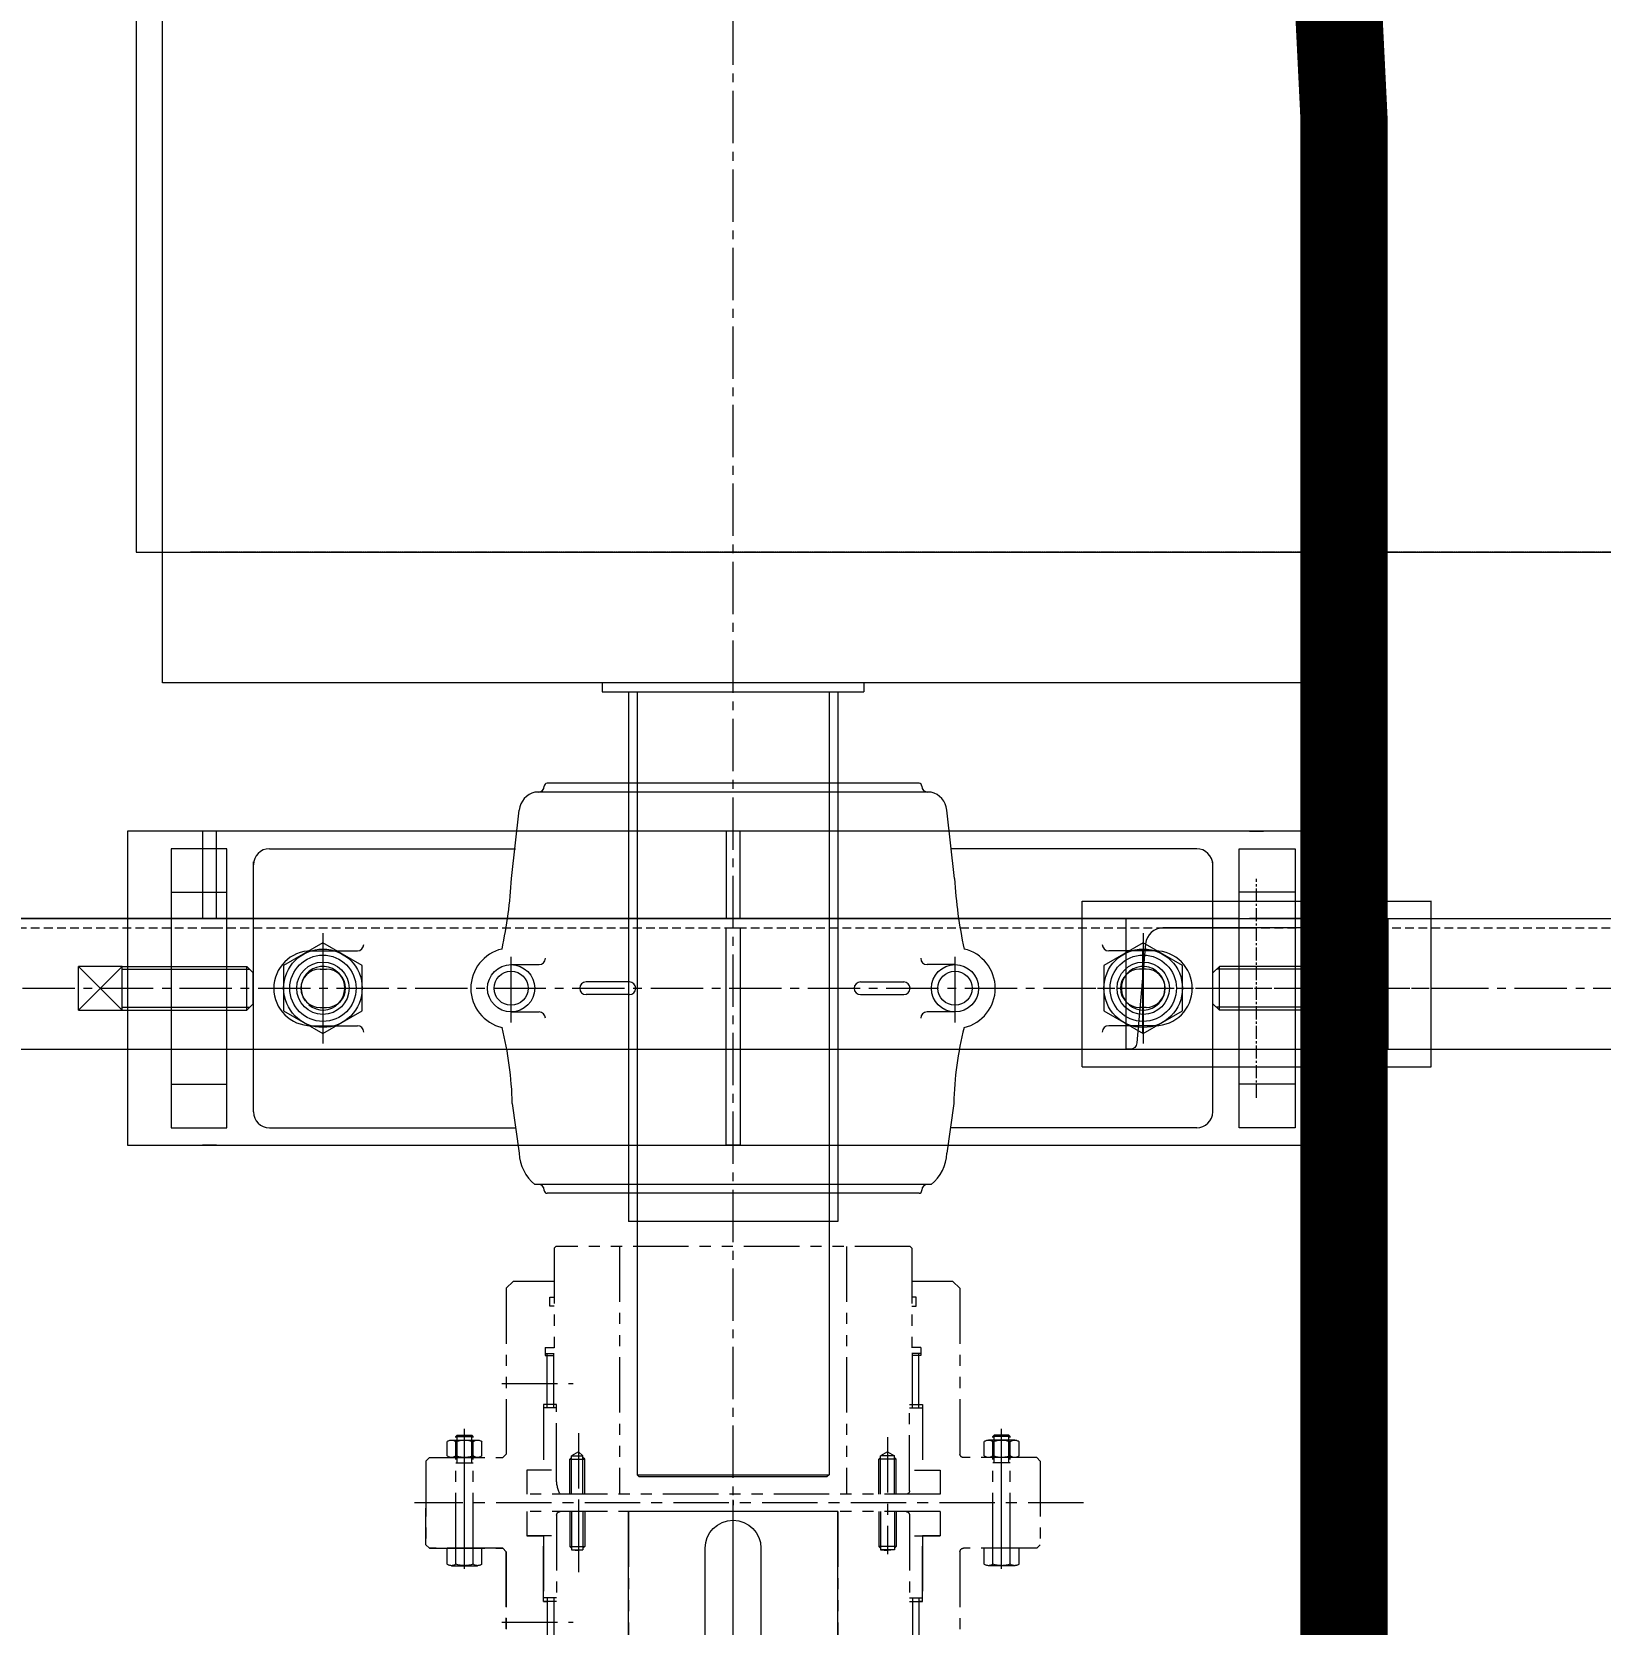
# Model space of a CAD drawing. Header units: millimetres. Extents: x -243837 to -5443, y 40 to 285140.
# Drawn here: x -189461 to -188113, y 39010 to 40380 of the extents above; entities that cross this region are included whole.
import ezdxf

# ---------------------------------------------------------------- set-up
doc = ezdxf.new("R2010")
doc.units = ezdxf.units.MM
for name, pattern in [('CENTER', [50.79999999999998, 31.75, -6.349999999999998, 6.349999999999998, -6.349999999999998]), ('CENTER2', [1.125, 0.75, -0.125, 0.125, -0.125]), ('HIDDEN', [0.375, 0.25, -0.125]), ('PHANTOM', [63.50000000000001, 31.75, -6.35, 6.35, -6.35, 6.35, -6.35])]:
    doc.linetypes.add(name, pattern=pattern)
for name, color, linetype, lineweight in [('R-CENTER', 1, 'CENTER2', 5), ('R-HIDDEN', 3, 'HIDDEN', 9), ('R-OBJECT', 2, 'Continuous', 20)]:
    doc.layers.add(name, color=color, linetype=linetype, lineweight=lineweight)
doc.styles.add('KA', font='romans.shx', dxfattribs={"width": 0.7})
doc.dimstyles.new('KAT', dxfattribs={"dimscale": 125, "dimtxt": 2.5, "dimasz": 2, "dimexe": 1, "dimexo": 0.06, "dimgap": 0.5, "dimtad": 1, "dimdec": 0, "dimzin": 0, "dimdsep": 46, "dimtxsty": 'KA', "dimcen": 1.5, "dimclrd": 1, "dimclre": 1, "dimclrt": 4, "dimadec": 0, "dimazin": 0, "dimtfac": 1, "dimtdec": 0, "dimtmove": 0, "dimatfit": 2, "dimfxl": 1.5, "dimtolj": 1, "dimtzin": 0, "dimarcsym": 0})

# ---------------------------------------------------------------- blocks, each defined once
blk = doc.blocks.new('*D986')
at = {"color": 1, "lineweight": -2, "transparency": 16777216}
for p, q in [((7448.748611658186, 10158.31451015653), (6916.63717729268, 10158.31451015653)), ((6996.63717729268, 9998.314510156528), (6996.63717729268, 9318.314510156531)), ((7448.748611658186, 9158.314510156531), (6916.63717729268, 9158.314510156531))]:
    blk.add_line(p, q, dxfattribs=at)
at = {"color": 1, "transparency": 16777216}
for points in [[(6969.970510626013, 9998.314510156528), (7023.303843959347, 9998.314510156528), (6996.63717729268, 10158.31451015653)], [(6969.970510626013, 9318.314510156531), (7023.303843959347, 9318.314510156531), (6996.63717729268, 9158.314510156531)]]:
    blk.add_solid(points, dxfattribs=at)
at = {"layer": 'DEFPOINTS', "color": 0, "transparency": 16777216}
for p in [(7528.748611658186, 10158.31451015653), (6996.63717729268, 9158.314510156531), (7528.748611658186, 9158.314510156531)]:
    blk.add_point(p, dxfattribs=at)
at = {"color": 4, "transparency": 16777216, "insert": (6996.63717729268, 9658.314510156531), "char_height": 200, "attachment_point": 5, "rotation": 90, "style": 'KA'}
blk.add_mtext('\\A1;1000\\P Belt Width', dxfattribs=at)
blk = doc.blocks.new('A$Cc3d96198')
at = {"layer": 'R-CENTER', "ltscale": 200}
blk.add_line((-0.2499999998833573, 603.282753963379), (-0.249999999883471, -5.673325392140896), dxfattribs=at)
at = {"layer": 'R-OBJECT', "linetype": 'Continuous'}
for p, q in [((-60.24999999988347, 219.9999999998402), (-60.24999999988347, 9.999999999839929)), ((59.7500000001163, 219.9999999998546), (59.7500000001163, 9.999999999854595)), ((-16.24999999988347, 198.9999999998402), (-16.24999999988347, 30.99999999984016)), ((15.75000000011653, 30.99999999984016), (15.75000000011653, 198.9999999998402)), ((59.7500000001163, 9.999999999854595), (-60.24999999988347, 9.999999999839929))]:
    blk.add_line(p, q, dxfattribs=at)
at = {"layer": 'R-OBJECT', "linetype": 'PHANTOM'}
for p, q in [((-60.25000000005832, 9.999999999999972), (-60.25000000005832, 152.0000000000001)), ((59.74999999994176, 10), (59.74999999994174, 152.0000000000001)), ((-130.2500000000583, 128), (-130.2500000000583, 32.99999999999994)), ((-130.2500000000583, 32.99999999999994), (-130.2500000000583, 128)), ((129.7499999999417, 33), (129.7499999999417, 128.0000000000001)), ((-106.7138356481593, 59.50921572616789), (-106.7138356481593, 90.566127487924)), ((-106.7138356481593, 61.47175022878221), (-106.7138356481593, 89.56612748792392)), ((-103.0142780961761, 59.50921572616789), (-103.0142780961761, 90.566127487924)), ((102.5142780960595, 59.50921572616792), (102.5142780960595, 90.56612748792404)), ((106.2138356480427, 59.50921572616792), (106.2138356480427, 90.56612748792404)), ((106.2138356480427, 61.47175022878224), (106.2138356480427, 89.56612748792395)), ((-132.6656618064591, 73.3492557526333), (-91.88832934453978, 73.34925575263333)), ((-101.3488847715199, 61.47175022878221), (-108.8035656779248, 61.47175022878221)), ((-108.8035656779248, 61.47175022878221), (-106.7138356481593, 61.47175022878221)), ((-108.8035656779248, 61.47175022878221), (-108.8035656779248, 23.81959107122378)), ((-108.8035656779248, 23.81959107122378), (-108.8035656779248, 61.47175022878221)), ((-101.3488847715199, 59.50921572616789), (-108.8035656779248, 59.50921572616789)), ((-101.3488847715199, 11.99999999999997), (-101.3488847715199, 61.47175022878221)), ((100.8488847714033, 12), (100.8488847714033, 61.47175022878224)), ((100.8488847714033, 61.47175022878224), (108.3035656778083, 61.47175022878224)), ((100.8488847714033, 59.50921572616792), (108.3035656778083, 59.50921572616792)), ((108.3035656778083, 61.47175022878224), (106.2138356480427, 61.47175022878224)), ((108.3035656778083, 23.81959107122381), (108.3035656778083, 61.47175022878224)), ((108.3035656778083, 61.47175022878224), (108.3035656778083, 23.81959107122381)), ((-164.1239144037392, 40.07669683068517), (-164.1239144037392, 30.99999999988347)), ((-161.6239144037973, 40.99999999988347), (-146.6239144037974, 40.99999999988347)), ((-159.1239144037391, 40.07669683056878), (-159.1239144037391, 30.99999999988347)), ((-149.1239144037973, 40.07669683056878), (-149.1239144037392, 30.99999999988347)), ((-144.1239144037391, 40.07669683056878), (-144.1239144037391, 30.99999999988347)), ((143.6239144036226, 40.07669683056886), (143.6239144036226, 30.99999999988356)), ((161.1239144036808, 40.99999999988356), (146.1239144036808, 40.99999999988356)), ((148.6239144036808, 40.07669683056886), (148.6239144036226, 30.99999999988356)), ((158.6239144036226, 40.07669683056886), (158.6239144036226, 30.99999999988356)), ((163.6239144036226, 40.07669683068525), (163.6239144036226, 30.99999999988356)), ((-174.2500000000583, 30.99999999999994), (-176.2500000000583, 28.99999999999994)), ((-176.2500000000583, 28.99999999999994), (-174.2500000000583, 30.99999999999994)), ((-176.2500000000583, -19.00000000000004), (-176.2500000000583, 28.99999999999994)), ((-176.2500000000583, 28.99999999999994), (-176.2500000000583, 7.999999999999943)), ((-132.2500000000583, 30.99999999999994), (-174.2500000000583, 30.99999999999994)), ((-174.2500000000583, 30.99999999999994), (-132.2500000000583, 30.99999999999994)), ((-164.1239144037392, 30.99999999988347), (-144.1239144037391, 30.99999999988347)), ((-159.123914403681, 30.99999999988347), (-159.1239144037391, -33.03943817783154)), ((-149.1239144037392, 30.99999999988347), (-149.1239144037391, -33.03943817783153)), ((-130.2500000000583, 32.99999999999994), (-132.2500000000583, 30.99999999999994)), ((-132.2500000000583, 30.99999999999994), (-130.2500000000583, 32.99999999999994)), ((-93.75000000005832, 29.99999999999997), (-92.75000000005832, 30.99999999999997)), ((-93.75000000005832, 9.999999999999972), (-93.75000000005832, 29.99999999999997)), ((-93.75000000005832, 29.99999999999997), (-85.25000000005832, 29.99999999999997)), ((-92.75000000005832, 31.99999999999989), (-88.75000000005832, 32.30940107675269)), ((-92.75000000005832, 9.999999999999972), (-92.75000000005832, 31.99999999999989)), ((-92.75000000005832, 31.99999999999989), (-86.25000000005832, 31.99999999999989)), ((-88.75000000005832, 7.335304484236985), (-88.75000000005832, 34.3352738235844)), ((-86.25000000005832, 31.99999999999989), (-88.75000000005832, 32.30940107675269)), ((-86.25000000005832, 9.999999999999972), (-86.25000000005832, 31.99999999999989)), ((-85.25000000005832, 29.99999999999997), (-86.25000000005832, 30.99999999999997)), ((-85.25000000005832, 9.999999999999972), (-85.25000000005832, 29.99999999999997)), ((83.24999999994174, 30), (84.24999999994174, 31)), ((83.24999999994175, 10), (83.24999999994174, 30)), ((93.24999999994174, 30), (83.24999999994174, 30)), ((84.24999999994174, 31.99999999999991), (88.24999999994174, 32.30940107675272)), ((84.24999999994175, 10), (84.24999999994174, 31.99999999999991)), ((92.24999999994174, 31.99999999999991), (84.24999999994174, 31.99999999999991)), ((92.24999999994174, 31.99999999999991), (88.24999999994174, 32.30940107675272)), ((92.24999999994175, 10), (92.24999999994174, 31.99999999999991)), ((93.24999999994174, 30), (92.24999999994174, 31)), ((93.24999999994175, 10), (93.24999999994174, 30)), ((173.7499999999417, 31.00000000000003), (131.7499999999417, 31)), ((163.6239144036226, 30.99999999988356), (143.6239144036226, 30.99999999988356)), ((148.6239144036226, 30.99999999988356), (148.6239144036226, -33.03943817783147)), ((158.6239144035644, 30.99999999988356), (158.6239144036226, -33.03943817783147)), ((175.7499999999417, 29.00000000000003), (173.7499999999417, 31.00000000000003)), ((175.7499999999418, -18.99999999999996), (175.7499999999417, 29.00000000000003)), ((-118.3522303519131, 9.999999999999972), (-118.3522303519131, 23.81959107122378)), ((-118.3522303519131, 9.999999999999972), (-118.3522303519131, 23.81959107122378)), ((-104.275765851795, 23.81959107122378), (-118.3522303519131, 23.81959107122378)), ((-118.3522303519131, 23.81959107122378), (-108.8035656779248, 23.81959107122378)), ((103.7757658516784, 23.81959107122381), (118.3522303517965, 23.81959107122381)), ((118.3522303517965, 23.81959107122381), (108.3035656778083, 23.81959107122381)), ((118.3522303517966, 10), (118.3522303517965, 23.81959107122381)), ((118.3522303517966, 10), (118.3522303517965, 23.81959107122381)), ((118.3522303517966, 10), (-118.3522303519131, 9.999999999999972)), ((-118.3522303519131, 9.999999999999972), (-118.3522303519131, 9.999999999999972)), ((118.3522303517966, 0), (-118.3522303519131, -2.842170943040401e-14)), ((64.74999999994179, -142), (64.74999999994176, 0)), ((83.24999999994175, 0), (83.24999999994175, -19.99999999999999)), ((84.24999999994175, 0), (84.24999999994175, -22.00000000000009)), ((92.24999999994175, 0), (92.24999999994175, -22.00000000000009)), ((93.24999999994175, 0), (93.24999999994175, -19.99999999999999)), ((118.3522303517966, -13.81959107134028), (118.3522303517966, 0)), ((-118.3522303519131, -13.81959107134031), (-118.3522303519131, -2.842170943040401e-14)), ((-101.3488847715199, -9.000000000000028), (-101.3488847715198, -51.47175022878224)), ((-93.75000000005832, -2.842170943040401e-14), (-93.75000000005826, -20.00000000000003)), ((-92.75000000005832, -2.842170943040401e-14), (-92.75000000005826, -22.00000000000013)), ((-86.25000000005832, -2.842170943040401e-14), (-86.25000000005826, -22.00000000000011)), ((-85.25000000005832, -2.842170943040401e-14), (-85.25000000005826, -20.00000000000001)), ((-65.25000000005826, -142.0000000000001), (-65.25000000005832, -2.842170943040401e-14)), ((100.8488847714033, -2), (100.8488847714033, -51.4717502287822)), ((-159.1239144036809, -17.96860484452924), (-149.1239144037391, -17.96860484452922)), ((-158.3614144037856, -17.96860484452924), (-158.3614144037856, -33.80193817778495)), ((-149.8864144037507, -17.96860484452922), (-149.8864144036925, -33.80193817778493)), ((-104.275765851795, -13.81959107134031), (-118.3522303519131, -13.81959107134031)), ((-108.8035656779248, -51.47175022889864), (-108.8035656779248, -13.81959107134031)), ((103.7757658516784, -13.81959107134028), (118.3522303517966, -13.81959107134028)), ((108.3035656778084, -51.47175022889859), (108.3035656778083, -13.81959107134028)), ((158.6239144035644, -17.96860484452917), (148.6239144036226, -17.96860484452917)), ((149.3864144036342, -17.96860484452917), (149.386414403576, -33.80193817778488)), ((157.8614144036692, -17.96860484452917), (157.8614144036692, -33.80193817778488)), ((-176.2500000000583, -19.00000000000004), (-174.2500000000583, -21.00000000000004)), ((-174.2500000000583, -21.00000000000004), (-132.2500000000583, -21.00000000000003)), ((-164.1239144036227, -21.92330316931485), (-164.1239144036227, -30.07669683080174)), ((-161.6239144036809, -21.00000000000004), (-146.6239144036809, -21.00000000000003)), ((-159.1239144036227, -21.92330316943124), (-159.1239144036227, -30.07669683068534)), ((-149.1239144036809, -21.92330316931483), (-149.1239144036227, -30.07669683068532)), ((-144.1239144036227, -21.92330316943122), (-144.1239144036227, -30.07669683068532)), ((-132.2500000000583, -21.00000000000003), (-130.2500000000583, -23.00000000000013)), ((-130.2500000000583, -118.0000000000001), (-130.2500000000583, -23.00000000000013)), ((-93.75000000005826, -20.00000000000003), (-92.75000000005826, -21.00000000000003)), ((-93.75000000005826, -20.00000000000003), (-85.25000000005826, -20.00000000000001)), ((-88.75000000005826, -24.30940107675272), (-92.75000000005826, -22.00000000000013)), ((-92.75000000005826, -22.00000000000013), (-86.25000000005826, -22.00000000000011)), ((-88.75000000005826, -24.30940107675272), (-86.25000000005826, -22.00000000000011)), ((-85.25000000005826, -20.00000000000001), (-86.25000000005826, -21.00000000000001)), ((93.24999999994175, -19.99999999999999), (83.24999999994175, -19.99999999999999)), ((83.24999999994175, -19.99999999999999), (84.24999999994175, -20.99999999999999)), ((88.24999999994175, -24.30940107675268), (84.24999999994175, -22.00000000000009)), ((92.24999999994175, -22.00000000000009), (84.24999999994175, -22.00000000000009)), ((88.24999999994175, -24.30940107675268), (92.24999999994175, -22.00000000000009)), ((93.24999999994175, -19.99999999999999), (92.24999999994175, -20.99999999999999)), ((129.7499999999418, -118), (129.7499999999418, -23.00000000000007)), ((173.7499999999418, -20.99999999999996), (131.7499999999417, -20.99999999999997)), ((143.6239144035061, -21.92330316943116), (143.6239144035062, -30.07669683068526)), ((161.1239144035644, -20.99999999999997), (146.1239144035644, -20.99999999999997)), ((148.6239144035644, -21.92330316931478), (148.6239144035062, -30.07669683068526)), ((158.6239144035062, -21.92330316943116), (158.6239144035062, -30.07669683068526)), ((163.6239144035062, -21.92330316931478), (163.6239144035062, -30.07669683080167)), ((175.7499999999418, -18.99999999999996), (173.7499999999418, -20.99999999999996)), ((-161.6239144036809, -31.00000000000004), (-146.6239144036809, -31.00000000000003)), ((-159.1239144036809, -33.03943817783154), (-149.1239144037391, -33.03943817783153)), ((-159.1239144037391, -33.03943817783154), (-158.3614144037856, -33.80193817778495)), ((-158.3614144037856, -33.80193817778495), (-149.8864144037507, -33.80193817778493)), ((-149.8864144037507, -33.80193817778493), (-149.1239144037391, -33.03943817783153)), ((161.1239144035644, -30.99999999999997), (146.1239144035644, -30.99999999999997)), ((158.6239144035644, -33.03943817783147), (148.6239144036226, -33.03943817783147)), ((149.3864144036342, -33.80193817778488), (148.6239144036226, -33.03943817783147)), ((157.8614144036692, -33.80193817778488), (149.3864144036342, -33.80193817778488)), ((158.6239144036226, -33.03943817783147), (157.8614144036692, -33.80193817778488)), ((-101.3488847715198, -49.50921572628437), (-108.8035656779248, -49.50921572628437)), ((-101.3488847715198, -51.47175022878224), (-108.8035656779248, -51.47175022878224)), ((-106.7138356481593, -49.50921572628437), (-106.7138356481593, -80.566127487924)), ((-103.0142780961907, -49.50921572628437), (-103.0142780961907, -80.56612748792399)), ((100.8488847714033, -49.50921572628432), (108.3035656778084, -49.50921572628431)), ((100.8488847714033, -51.4717502287822), (108.3035656778084, -51.47175022878218)), ((102.5142780960595, -49.50921572628432), (102.5142780960595, -80.56612748792395)), ((106.2138356480427, -49.50921572628431), (106.2138356480427, -80.56612748792395)), ((-132.6656618064591, -63.3492557527498), (-91.88832934453973, -63.3492557527498)), ((-107.8945376615303, -84.00866699544719), (-107.8945376615303, -79.566127487924)), ((-107.8945376615303, -79.566127487924), (-102.7500000000583, -79.566127487924)), ((-107.8945376615303, -80.566127487924), (-102.7500000000583, -80.56612748792399)), ((-102.7500000000583, -141.0000000000001), (-102.7500000000583, -79.566127487924)), ((102.2499999999418, -141), (102.2499999999418, -79.56612748792396)), ((107.3945376614137, -79.56612748792396), (102.2499999999418, -79.56612748792396)), ((107.3945376614137, -80.56612748792395), (102.2499999999418, -80.56612748792395)), ((107.3945376614137, -84.00866699544713), (107.3945376614137, -79.56612748792396)), ((-107.8945376615303, -84.00866699544719), (-102.7500000000583, -84.00866699544717)), ((107.3945376614137, -84.00866699544713), (102.2499999999418, -84.00866699544713)), ((-105.2487438087264, -107.7928045106819), (-105.2487438087264, -112.9158413524274)), ((-102.7500000000583, -107.7928045106819), (-105.2487438087264, -107.7928045106819)), ((102.2499999999418, -107.7928045106819), (104.74874380861, -107.7928045106819)), ((104.74874380861, -107.7928045106819), (104.74874380861, -112.9158413524274)), ((-130.2500000000583, -118.0000000000001), (-126.2500000000583, -122.0000000000001)), ((-105.2487438087264, -112.9158413524274), (-102.7500000000583, -112.9158413524274)), ((104.74874380861, -112.9158413524274), (102.2499999999418, -112.9158413524274)), ((129.7499999999418, -118), (125.7499999999418, -122)), ((-102.7500000000583, -122.0000000000001), (-126.2500000000583, -122.0000000000001)), ((125.7499999999418, -122), (102.2499999999418, -122)), ((-102.7500000000583, -141.0000000000001), (-101.7500000000583, -142.0000000000001)), ((101.2499999999417, -142), (-101.7500000000583, -142.0000000000001)), ((102.2499999999418, -141), (101.2499999999417, -142))]:
    blk.add_line(p, q, dxfattribs=at)
at = {"layer": 'R-OBJECT', "ltscale": 0.5}
for p, q in [((-154.1239144037392, 42.77864915959066), (-154.1239144037391, -37.53973199764745)), ((153.6239144036226, 42.77864915959074), (153.6239144036226, -37.53973199764738))]:
    blk.add_line(p, q, dxfattribs=at)
at = {"layer": 'R-OBJECT', "linetype": 'CENTER'}
for p, q in [((-88.75000000005826, -34.98113635997294), (-88.75000000005832, 44.6679782008286)), ((88.24999999994175, -32.62751875154208), (88.24999999994174, 34.33527382358443)), ((200.5069013701286, 5.000000000000028), (-182.8227747904895, 4.999999999999943)), ((-0.2500000000582645, 3.648729644715786), (-0.2500000000582645, 6.351270355284186))]:
    blk.add_line(p, q, dxfattribs=at)
at = {"layer": 'R-OBJECT', "linetype": 'PHANTOM'}
for centre, radius, start, end in [((-161.6239144037973, 37.15376131131768), 3.846238688599506, 49.45947914471585, 130.5405208546523), ((-154.1239144037392, 26.99999999988356), 14.00000000000245, 69.0751675713936, 110.9248324286064), ((-146.6239144037974, 37.15376131131768), 3.846238688599506, 49.45947914534766, 130.5405208552854), ((146.1239144036808, 37.15376131131777), 3.846238688599506, 49.45947914471585, 130.5405208546523), ((153.6239144036226, 26.99999999988364), 14.00000000000245, 69.0751675713936, 110.9248324286064), ((161.1239144036808, 37.15376131131777), 3.846238688599506, 49.45947914534766, 130.5405208552854), ((131.7499999999417, 33), 2, 180, 270), ((-99.34888477151986, 11.99999999999997), 2, 180, 270), ((98.84888477140335, 12), 2, 270, 0), ((98.84888477140335, -2), 2, 0, 90), ((-82.928713121437, -8.371149255661322), 18.4309027689205, 152.9871093343217, 181.955275247817), ((-161.6239144036809, -24.84623868856583), 3.846238688599506, 49.45947914471585, 130.5405208546523), ((-154.1239144036227, -35.00000000000004), 14.00000000000245, 69.0751675713936, 110.9248324286064), ((-146.6239144036809, -24.84623868856582), 3.846238688599506, 49.45947914534766, 130.5405208552854), ((131.7499999999417, -23.00000000000007), 2, 90, 180), ((146.1239144035644, -24.84623868856576), 3.846238688599506, 49.45947914471585, 130.5405208546523), ((153.6239144035062, -34.99999999999997), 14.00000000000245, 69.0751675713936, 110.9248324286064), ((161.1239144035644, -24.84623868856576), 3.846238688599506, 49.45947914534766, 130.5405208552854), ((-161.6239144036809, -27.15376131143424), 3.846238688599506, 229.4594791453476, 310.5405208552854), ((-154.1239144036227, -17.00000000000004), 14.00000000000245, 249.0751675713936, 290.9248324286064), ((-146.6239144036809, -27.15376131143422), 3.846238688599506, 229.4594791447146, 310.5405208546523), ((146.1239144035644, -27.15376131143417), 3.846238688599506, 229.4594791453476, 310.5405208552854), ((153.6239144035062, -16.99999999999997), 14.00000000000245, 249.0751675713936, 290.9248324286064), ((161.1239144035644, -27.15376131143417), 3.846238688599506, 229.4594791447146, 310.5405208546523)]:
    blk.add_arc(centre, radius, start, end, dxfattribs=at)
at = {"layer": 'R-OBJECT', "linetype": 'Continuous'}
blk.add_arc((-0.249999999883471, 30.99999999984016), 16, 180, 0, dxfattribs=at)
blk = doc.blocks.new('RL41.234 NEW')
at = {"color": 2, "linetype": 'CENTER2'}
blk.add_line((12326.82389123757, 9158.314509225213, 328.1815362215064), (7559.859727591465, 9158.314509269443, 336.391777359547), dxfattribs=at)
at = {"color": 6, "const_width": 50, "elevation": 47.42367024734764}
blk.add_lwpolyline([(8220.748611658084, 4158.314510163051), (8220.748611658084, 9408.31451015994, 0.4142135623730426), (6720.748611658317, 10908.31451015993), (4870.793231582225, 10908.31451016025)], format="xyb", dxfattribs=at)
at = {"layer": 'R-CENTER', "ltscale": 40}
for p, q in [((7870.74861165855, 8582.71899180532, 62.14564262811839), (7870.748611657837, 10584.30963018907, 34.90280000211161)), ((6608.558553965137, 8908.314510156531, 34.90280000211161), (8950.634508214265, 8908.314510156531, 34.90280000211161))]:
    blk.add_line(p, q, dxfattribs=at)
at = {"layer": 'R-CENTER', "ltscale": 10}
for p, q in [((8170.748611656323, 8845.49141427748, 34.90280000211161), (8170.748611656323, 8971.137606035583, 34.90280000211161)), ((8068.305663326129, 8908.314510156531, 34.90280457634402), (8298.191559936226, 8908.314510156531, 34.90280000211161))]:
    blk.add_line(p, q, dxfattribs=at)
at = {"layer": 'R-HIDDEN', "ltscale": 20}
blk.add_line((6845.911596044272, 8942.914510156621, 34.90280000211161), (8745.911596046135, 8942.914510156621, 34.90280000211161), dxfattribs=at)
at = {"layer": 'R-OBJECT', "linetype": 'Continuous'}
for p, q in [((7543.748611658186, 9083.314510156531, 34.90280000211161), (7543.748611658186, 10233.31451015653, 34.90280000211161)), ((8197.748611658186, 9083.314510156531, 34.90280000211161), (8197.748611658186, 10233.31451015653, 34.90280000211161)), ((8270.748611607894, 8863.314510156531, 34.90280272930399), (8270.748611607894, 8958.314510156531, 34.90280272930399)), ((8270.748611607894, 8873.314510156528, 34.90280000211161), (8895.911596046135, 8873.314510156528, 34.90280000211161))]:
    blk.add_line(p, q, dxfattribs=at)
at = {"layer": 'R-OBJECT'}
for p, q in [((7528.748611658186, 10158.31451015653, 34.90280000211161), (7528.748611658186, 9158.314510156531, 34.90280000211161)), ((7528.748611658186, 9158.314510156531, 34.90280000211161), (8875.634447620556, 9158.314510156531, 34.90280000211161)), ((8197.748611658186, 9083.314510156531, 34.90280000211161), (7543.748611658186, 9083.314510156531, 34.90280000211161)), ((7795.748611658186, 9083.3145101556, 34.90280000211161), (7795.748611658186, 9078.314510154669, 34.90280000211161)), ((7945.748611658186, 9083.3145101556, 34.90280000211161), (7945.748611658186, 9078.314510154669, 34.90280000211161)), ((7795.748611658186, 9078.314510154669, 34.90280000211161), (7945.748611658186, 9078.314510154669, 34.90280000211161)), ((7810.748611658186, 9078.314510156531, 34.90280000211161), (7810.748611658186, 8774.565206900836, 34.90280000211161)), ((7815.748611658419, 9078.31451015592, 34.90280000211161), (7815.74861165855, 8629.418627798077, 62.14564262811839)), ((7925.748611658419, 9078.31451015595, 34.90280000211161), (7925.74861165855, 8629.418627798106, 62.14564262811839)), ((7930.748611658186, 9078.314510156531, 34.90280000211161), (7930.748611660048, 8774.565206900836, 34.90280000211161)), ((7984.262002206713, 9020.815041742419, 34.90280000211161), (7757.235221111521, 9020.815041742419, 34.90280000211161)), ((7762.552680208653, 9024.180876522925, 34.90280000211161), (7762.552680208653, 9024.082309009642, 34.90280000211161)), ((7977.310909475505, 9025.814510156531, 34.90280000211161), (7764.186313842729, 9025.814510156531, 34.90280000211161)), ((7978.944543109581, 9024.180876522925, 34.90280000211161), (7978.944543109581, 9024.082309009642, 34.90280000211161)), ((7743.826586134106, 8971.232733804867, 34.90280000211161), (7748.208918725446, 9010.428012183067, 34.90280000211161)), ((7997.670637184128, 8971.232733804867, 34.90280000211161), (7993.288304592788, 9010.428012183067, 34.90280000211161)), ((8217.748611658186, 8998.314510156528, 34.90280000211161), (7523.748611658186, 8998.314510156528, 34.90280000211161)), ((7523.748611658186, 8998.314510156528, 34.90280000211161), (7523.748611658186, 8818.314510156531, 34.90280000211161)), ((7574.748611658186, 8998.314510156528, 34.90280000211161), (7566.748611658186, 8998.314510156528, 34.90280000211161)), ((7566.748611658186, 8998.314510156528, 34.90280000211161), (7566.748611658186, 8948.314510156531, 34.90280000211161)), ((7574.748611658186, 8948.314510156531, 34.90280000211161), (7574.748611658186, 8998.314510156528, 34.90280000211161)), ((7874.748611658186, 8998.314510156528, 34.90280000211161), (7866.748611658186, 8998.314510156528, 34.90280000211161)), ((7866.748611658186, 8998.314510156528, 34.90280000211161), (7866.748611658186, 8948.314510156531, 34.90280000211161)), ((7874.748611658186, 8948.314510156531, 34.90280000211161), (7874.748611658186, 8998.314510156528, 34.90280000211161)), ((8166.748611658186, 8998.314510156528, 34.90280000211161), (8174.748611658186, 8998.314510156528, 34.90280000211161)), ((8217.748611658186, 8818.314510156531, 34.90280000211161), (8217.748611658186, 8998.314510156528, 34.90280000211161)), ((7548.748611658186, 8988.314510156531, 34.90280000211161), (7548.748611658186, 8828.314510156531, 34.90280000211161)), ((7580.748611658186, 8988.314510156531, 34.90280000211161), (7548.748611658186, 8988.314510156531, 34.90280000211161)), ((7580.748611658186, 8828.314510156531, 34.90280000211161), (7580.748611658186, 8988.314510156531, 34.90280000211161)), ((7605.0920460013, 8988.314510156531, 34.90280000211161), (7746.151552125186, 8988.314510156531, 34.90280000211161)), ((8136.405177315071, 8988.314510156531, 34.90280000211161), (7995.345671193048, 8988.314510156531, 34.90280000211161)), ((8160.748611658186, 8828.314510156531, 34.90280000211161), (8160.748611658186, 8988.314510156531, 34.90280000211161)), ((8160.748611658186, 8988.314510156531, 34.90280000211161), (8192.748611658186, 8988.314510156531, 34.90280000211161)), ((8192.748611658186, 8988.314510156531, 34.90280000211161), (8192.748611658186, 8828.314510156531, 34.90280000211161)), ((7595.933796842888, 8837.472759314947, 34.90280000211161), (7595.933796842888, 8980.822927665096, 34.90280000211161)), ((8145.563426473484, 8837.472759314947, 34.90280000211161), (8145.563426473484, 8980.822927665096, 34.90280000211161)), ((7548.748611658186, 8963.314510156531, 34.90280000211161), (7580.748611658186, 8963.314510156531, 34.90280000211161)), ((8070.748611606032, 8863.314510156531, 34.90280457634402), (8070.748611606032, 8958.314510156531, 34.90280457634402)), ((8070.748611604169, 8958.314510156531, 34.90280457634402), (8270.911595997706, 8958.314510156531, 34.90280272930399)), ((8192.748611658186, 8963.314510156531, 34.90280000211161), (8160.748611658186, 8963.314510156531, 34.90280000211161)), ((6695.911596044272, 8948.314510156531, 34.90280000211161), (8895.911596046135, 8948.314510156531, 34.90280000211161)), ((8160.748611658186, 8948.314510156531, 34.90280000211161), (7523.748611658186, 8948.314510156531, 34.90280000211161)), ((7566.748611658186, 8948.314510156531, 34.90280000211161), (7574.748611658186, 8948.314510156531, 34.90280000211161)), ((7866.748611658186, 8948.314510156531, 34.90280000211161), (7874.748611658186, 8948.314510156531, 34.90280000211161)), ((8099.411596046135, 8948.314510156531, 34.90280000211161), (8170.911596046135, 8948.314510156531, 34.90280000211161)), ((8174.748611658186, 8948.314510156531, 34.90280000211161), (8166.748611658186, 8948.314510156531, 34.90280000211161)), ((8217.748611658186, 8948.314510156531, 34.90280000211161), (8170.748611658186, 8948.314510156531, 34.90280000211161)), ((8217.748611658186, 8948.314510156531, 34.90280000211161), (8220.911596046135, 8948.314510156531, 34.90280000211161)), ((8220.911596046135, 8948.314510156531, 34.90280000211161), (8292.411596046135, 8948.314510156531, 34.90280000211161)), ((7566.748611658186, 8942.914510156159, 34.90280000211161), (7574.748611658186, 8942.914510156159, 34.90280000211161)), ((7635.748611658186, 8939.954967524522, 34.90280000211161), (7635.748611658186, 8876.674052788545, 34.90280000211161)), ((7866.748611658186, 8818.314510156531, 34.90280000211161), (7866.748611658186, 8942.914510156159, 34.90280000211161)), ((7866.748611658186, 8942.914510156159, 34.90280000211161), (7874.748611658186, 8942.914510156159, 34.90280000211161)), ((7874.748611658186, 8942.914510156159, 34.90280000211161), (7874.748611658186, 8818.314510156531, 34.90280000211161)), ((8105.748611658186, 8939.954967524522, 34.90280000211161), (8105.748611658186, 8876.674052788545, 34.90280000211161)), ((8117.102015544966, 8942.914510156621, 34.90280000211161), (8170.911596046135, 8942.914510156621, 34.90280000211161)), ((8174.748611658186, 8942.914510156159, 34.90280000211161), (8166.748611658186, 8942.914510156159, 34.90280000211161)), ((7635.748611658186, 8934.295272270349, 34.90280000211161), (7613.248611658186, 8921.304891213444, 34.90280000211161)), ((7629.044545264289, 8929.758591910955, 34.90280000211161), (7655.509401359901, 8929.758591910955, 34.90280000211161)), ((7658.248611658186, 8921.304891213444, 34.90280000211161), (7635.748611658186, 8934.295272270349, 34.90280000211161)), ((7635.933796842888, 8882.573151634206, 34.90280000211161), (7635.933796842888, 8929.680223371495, 34.90280000211161)), ((8105.748611658186, 8934.295272270349, 34.90280000211161), (8083.248611658186, 8921.304891213444, 34.90280000211161)), ((8112.452678052083, 8929.758591910955, 34.90280000211161), (8085.987821956471, 8929.758591910955, 34.90280000211161)), ((8105.563426473484, 8882.573151634206, 34.90280000211161), (8105.563426473484, 8929.680223371495, 34.90280000211161)), ((8128.248611658186, 8921.304891213444, 34.90280000211161), (8105.748611658186, 8934.295272270349, 34.90280000211161)), ((7495.748611658186, 8895.814510156531, 34.90280000211161), (7495.748611658186, 8920.814510156531, 34.90280000211161)), ((7520.748611658186, 8920.814510156531, 34.90280000211161), (7495.748611658186, 8920.814510156531, 34.90280000211161)), ((7520.748611658186, 8920.814510156531, 34.90280000211161), (7495.748611658186, 8895.814510156531, 34.90280000211161)), ((7495.748611658186, 8920.814510156531, 34.90280000211161), (7520.748611658186, 8895.814510156531, 34.90280000211161)), ((7520.748611658186, 8895.814510156531, 34.90280000211161), (7520.748611658186, 8920.814510156531, 34.90280000211161)), ((7520.748611658186, 8920.814510156531, 34.90280000211161), (7592.102778326094, 8920.814510156531, 34.90280000211161)), ((7520.748611658186, 8919.21698411474, 34.90280000211161), (7593.700304367885, 8919.21698411474, 34.90280000211161)), ((7592.102778326094, 8920.814510156531, 34.90280000211161), (7595.748611658186, 8917.168676823512, 34.90280000211161)), ((7592.102778326094, 8895.814510156531, 34.90280000211161), (7592.102778326094, 8920.814510156531, 34.90280000211161)), ((7613.248611658186, 8921.304891213444, 34.90280000211161), (7613.248611658186, 8895.324129100089, 34.90280000211161)), ((7634.102147012323, 8919.30440914644, 34.90280000211161), (7637.765446675316, 8919.30440914644, 34.90280000211161)), ((7658.248611658186, 8895.324129100089, 34.90280000211161), (7658.248611658186, 8921.304891213444, 34.90280000211161)), ((7743.568102703735, 8888.741029572804, 34.90280000211161), (7743.568102703735, 8926.420185577255, 34.90280000211161)), ((7743.568102703735, 8921.843442143072, 34.90280000211161), (7759.569428854928, 8921.843442143072, 34.90280000211161)), ((7997.929120612636, 8921.843442143072, 34.90280000211161), (7981.927794461444, 8921.843442143072, 34.90280000211161)), ((7997.929120612636, 8888.741029572804, 34.90280000211161), (7997.929120612636, 8926.420185577255, 34.90280000211161)), ((8083.248611658186, 8921.304891213444, 34.90280000211161), (8083.248611658186, 8895.324129099623, 34.90280000211161)), ((8107.395076305911, 8919.30440914644, 34.90280000211161), (8103.731776641056, 8919.30440914644, 34.90280000211161)), ((8128.248611658186, 8895.324129099623, 34.90280000211161), (8128.248611658186, 8921.304891213444, 34.90280000211161)), ((8149.39444499214, 8920.814510156531, 34.90280000211161), (8145.748611658186, 8917.168676823512, 34.90280000211161)), ((8220.748611658186, 8919.21698411474, 34.90280000211161), (8147.796918950349, 8919.21698411474, 34.90280000211161)), ((8149.39444499214, 8895.814510156531, 34.90280000211161), (8149.39444499214, 8920.814510156531, 34.90280000211161)), ((8220.748611658186, 8920.814510156531, 34.90280000211161), (8149.39444499214, 8920.814510156531, 34.90280000211161)), ((8220.748611658186, 8895.814510156531, 34.90280000211161), (8220.748611658186, 8920.814510156531, 34.90280000211161)), ((8220.748611658186, 8920.814510156531, 34.90280000211161), (8245.748611658186, 8920.814510156531, 34.90280000211161)), ((8220.748611658186, 8920.814510156531, 34.90280000211161), (8245.748611658186, 8895.814510156531, 34.90280000211161)), ((8245.748611658186, 8920.814510156531, 34.90280000211161), (8220.748611658186, 8895.814510156531, 34.90280000211161)), ((8245.748611658186, 8895.814510156531, 34.90280000211161), (8245.748611658186, 8920.814510156531, 34.90280000211161)), ((7595.748611658186, 8899.460343489558, 34.90280000211161), (7595.748611658186, 8917.168676823512, 34.90280000211161)), ((7811.370727806658, 8911.925537092739, 34.90280000211161), (7786.508906816438, 8911.925537092739, 34.90280000211161)), ((7943.752978612974, 8911.925537092739, 34.90280000211161), (7968.614799603194, 8911.925537092739, 34.90280000211161)), ((8145.748611658186, 8899.460343489558, 34.90280000211161), (8145.748611658186, 8917.168676823512, 34.90280000211161)), ((7592.102778326094, 8895.814510156531, 34.90280000211161), (7595.748611658186, 8899.460343489558, 34.90280000211161)), ((7811.370727806658, 8904.703483220324, 34.90280000211161), (7786.508906816438, 8904.703483220324, 34.90280000211161)), ((7943.752978612974, 8904.703483220324, 34.90280000211161), (7968.614799603194, 8904.703483220324, 34.90280000211161)), ((8149.39444499214, 8895.814510156531, 34.90280000211161), (8145.748611658186, 8899.460343489558, 34.90280000211161)), ((7495.748611658186, 8895.814510156531, 34.90280000211161), (7592.102778326094, 8895.814510156531, 34.90280000211161)), ((7520.748611658186, 8897.412036198322, 34.90280000211161), (7593.700304367885, 8897.412036198322, 34.90280000211161)), ((7613.248611658186, 8895.324129100089, 34.90280000211161), (7635.748611658186, 8882.333748042714, 34.90280000211161)), ((7634.102147012323, 8897.324611166623, 34.90280000211161), (7637.765446675316, 8897.324611166623, 34.90280000211161)), ((7635.748611658186, 8882.333748042714, 34.90280000211161), (7658.248611658186, 8895.324129100089, 34.90280000211161)), ((7743.568102703735, 8894.785578169991, 34.90280000211161), (7759.569428854928, 8894.785578169991, 34.90280000211161)), ((7997.929120612636, 8894.785578169991, 34.90280000211161), (7981.927794461444, 8894.785578169991, 34.90280000211161)), ((8083.248611658186, 8895.324129099623, 34.90280000211161), (8105.748611658186, 8882.333748042714, 34.90280000211161)), ((8107.395076305911, 8897.324611166623, 34.90280000211161), (8103.731776641056, 8897.324611166623, 34.90280000211161)), ((8105.748611658186, 8882.333748042714, 34.90280000211161), (8128.248611658186, 8895.324129099623, 34.90280000211161)), ((8220.748611658186, 8897.412036198322, 34.90280000211161), (8147.796918950349, 8897.412036198322, 34.90280000211161)), ((8245.748611658186, 8895.814510156531, 34.90280000211161), (8149.39444499214, 8895.814510156531, 34.90280000211161)), ((7629.044545264289, 8886.870428402108, 34.90280000211161), (7655.509401359901, 8886.870428402108, 34.90280000211161)), ((8112.452678052083, 8886.870428402108, 34.90280000211161), (8085.987821956471, 8886.870428402108, 34.90280000211161)), ((6695.911596044272, 8873.314510156528, 34.90280000211161), (8217.748611658186, 8873.314510156528, 34.90280000211161)), ((8217.748611658186, 8873.314510156528, 34.90280000211161), (8220.911596046135, 8873.314510156528, 34.90280000211161)), ((8220.911596046135, 8873.314510156528, 34.90280000211161), (8292.411596046135, 8873.314510156528, 34.90280000211161)), ((8070.748611604169, 8863.314510156531, 34.90280457634402), (8270.748611607894, 8863.314510156531, 34.90280272930399)), ((7548.748611658186, 8853.314510156531, 34.90280000211161), (7580.748611658186, 8853.314510156531, 34.90280000211161)), ((8192.748611658186, 8853.314510156531, 34.90280000211161), (8160.748611658186, 8853.314510156531, 34.90280000211161)), ((7744.255695420623, 8842.292747919113, 34.90280000211161), (7748.208918725446, 8813.701008129996, 34.90280000211161)), ((7997.241527897611, 8842.292747919113, 34.90280000211161), (7993.288304592788, 8813.701008129996, 34.90280000211161)), ((7548.748611658186, 8828.314510156531, 34.90280000211161), (7580.748611658186, 8828.314510156531, 34.90280000211161)), ((7605.0920460013, 8828.314510156531, 34.90280000211161), (7746.151552125186, 8828.314510156531, 34.90280000211161)), ((8136.405177315071, 8828.314510156531, 34.90280000211161), (7995.345671193048, 8828.314510156531, 34.90280000211161)), ((8192.748611658186, 8828.314510156531, 34.90280000211161), (8160.748611658186, 8828.314510156531, 34.90280000211161)), ((7523.748611658186, 8818.314510156531, 34.90280000211161), (8217.748611658186, 8818.314510156531, 34.90280000211161)), ((7574.748611658186, 8818.314510156531, 34.90280000211161), (7566.748611658186, 8818.314510156531, 34.90280000211161)), ((7874.748611658186, 8818.314510156531, 34.90280000211161), (7866.748611658186, 8818.314510156531, 34.90280000211161)), ((8166.748611658186, 8818.314510156531, 34.90280000211161), (8174.748611658186, 8818.314510156531, 34.90280000211161)), ((7984.262002206713, 8795.813978570644, 34.90280000211161), (7757.235221111521, 8795.813978570644, 34.90280000211161)), ((7762.552680208653, 8792.448143790141, 34.90280000211161), (7762.552680208653, 8792.546711302959, 34.90280000211161)), ((7977.310909475505, 8790.814510156531, 34.90280000211161), (7764.186313842729, 8790.814510156531, 34.90280000211161)), ((7978.944543109581, 8792.448143790141, 34.90280000211161), (7978.944543109581, 8792.546711302959, 34.90280000211161)), ((7930.748611660048, 8774.565206900836, 34.90280000211161), (7810.748611658186, 8774.565206900836, 34.90280000211161)), ((7816.74861165855, 8628.418627798077, 62.14564262811839), (7815.74861165855, 8629.418627798077, 62.14564262811839)), ((7815.74861165855, 8629.418627798077, 62.14564262811839), (7925.74861165855, 8629.418627798106, 62.14564262811839)), ((7816.74861165855, 8628.418627798077, 62.14564262811839), (7924.74861165855, 8628.418627798106, 62.14564262811839)), ((7925.74861165855, 8629.418627798106, 62.14564262811839), (7924.74861165855, 8628.418627798106, 62.14564262811839))]:
    blk.add_line(p, q, dxfattribs=at)
at = {"layer": 'R-OBJECT', "ltscale": 0.5}
for p, q in [((7642.248611660048, 8948.364922626544, 34.90280000211161), (6695.748611660048, 8948.364922626544, 34.90280000211161)), ((6695.748611660048, 8873.36492262654, 34.90280000211161), (7642.248611660048, 8873.36492262654, 34.90280000211161))]:
    blk.add_line(p, q, dxfattribs=at)
at = {"layer": 'R-OBJECT', "elevation": 34.90280000211161}
blk.add_lwpolyline([(8243.639023964599, 8873.314510156528, -0.3888787318529898), (8239.654245172933, 8876.965887185317), (8234.683123528332, 8933.78606758373, 0.3888787318529896), (8224.721176547304, 8942.914510156621), (8117.102015544966, 8942.914510156621, 0.3888787318529897), (8107.140068562076, 8933.78606758373), (8102.168946919337, 8876.965887185317, -0.3888787318529898), (8098.184168125808, 8873.314510156528), (8095.911596046135, 8873.314510156528), (8095.911596046135, 8948.314510156531), (8245.911596046135, 8948.314510156531), (8245.911596046135, 8873.314510156528)], format="xyb", close=True, dxfattribs=at)
at = {"layer": 'R-OBJECT'}
for centre, radius in [((7635.748611658186, 8908.314510156531, 34.90280000211161), 22.50000000000127), ((7635.748611658186, 8908.314510156531, 34.90280000211161), 19.00000000000082), ((8105.748611658186, 8908.314510156531, 34.90280000211161), 22.50000000000127), ((8105.748611658186, 8908.314510156531, 34.90280000211161), 19.00000000000082), ((7635.748611658186, 8908.314510156531, 34.90280000211161), 15.00000000000065), ((7743.568102703735, 8908.314510156531, 34.90280000211161), 13.52893198653272), ((7743.568102703735, 8908.314510156531, 34.90280000211161), 9.771332555885488), ((7997.929120612636, 8908.314510156531, 34.90280000211161), 13.52893198653272), ((7997.929120612636, 8908.314510156531, 34.90280000211161), 9.771332555885488), ((8105.748611658186, 8908.314510156531, 34.90280000211161), 15.00000000000065)]:
    blk.add_circle(centre, radius, dxfattribs=at)
for centre, radius, start, end in [((7760.194958416119, 9009.127605780624, 34.90280000211161), 12.05637608381236, 104.210879116754, 173.8080043093118), ((7759.285412940502, 9024.082309009642, 34.90280000211161), 3.267267267267405, 270, 0), ((7764.186313842729, 9024.180876522925, 34.90280000211161), 1.633633633633702, 90, 180), ((7977.310909475505, 9024.180876522925, 34.90280000211161), 1.633633633633702, 0, 90), ((7982.211810375869, 9024.082309009642, 34.90280000211161), 3.267267267267405, 180, 270), ((7981.302264902115, 9009.127605780624, 34.90280000211161), 12.05637608381236, 6.191995690688214, 75.78912088324599), ((7605.0920460013, 8979.15626099812, 34.90280000211161), 9.158249158249557, 90, 180), ((8136.405177315071, 8979.15626099812, 34.90280000211161), 9.158249158249557, 0, 90), ((7473.866908775017, 8987.122254338716, 34.90280000211161), 270.4268926385712, 347.9785732352807, 356.6315216375945), ((8267.630314541355, 8987.122254338716, 34.90280000211161), 270.4268926385712, 183.3684783624056, 192.0214267647193), ((7629.044545264289, 8908.314510156531, 34.90280000211161), 21.44408175448274, 90, 270), ((7655.509401359901, 8933.421891574413, 34.90280000211161), 3.663299663299821, 270, 0), ((7743.568102703735, 8908.314510156531, 34.90280000211161), 23.07848781872021, 103.0338704429803, 256.9661295570197), ((7997.929120612636, 8908.314510156531, 34.90280000211161), 23.07848781872021, 283.0338704429802, 76.96612955701974), ((8085.987821956471, 8933.421891574413, 34.90280000211161), 3.663299663299821, 180, 270), ((8112.452678052083, 8908.314510156531, 34.90280000211161), 21.44408175448274, 270, 90), ((7634.102147012323, 8908.314510156531, 34.90280000211161), 10.98989898989945, 90, 270), ((7635.748611658186, 8908.314510156531, 34.90280000211161), 12.50000000000053, 229.555233259542, 215.1633876286124), ((7637.765446675316, 8908.314510156531, 34.90280000211161), 10.98989898989945, 270, 90), ((7759.569428854928, 8925.506741806064, 34.90280000211161), 3.663299663299821, 270, 0), ((7981.927794461444, 8925.506741806064, 34.90280000211161), 3.663299663299821, 180, 270), ((8103.731776641056, 8908.314510156531, 34.90280000211161), 10.98989898989945, 90, 270), ((8105.748611658186, 8908.314510156531, 34.90280000211161), 12.50000000000053, 229.555233259542, 215.1633876286124), ((8107.395076305911, 8908.314510156531, 34.90280000211161), 10.98989898989945, 270, 90), ((7786.508906816438, 8908.314510156531, 34.90280000211161), 3.611026936026902, 90, 270), ((7811.370727806658, 8908.314510156531, 34.90280000211161), 3.611026936026902, 270, 90), ((7943.752978612974, 8908.314510156531, 34.90280000211161), 3.611026936026902, 90, 270), ((7968.614799603194, 8908.314510156531, 34.90280000211161), 3.611026936026902, 270, 90), ((7759.569428854928, 8891.122278506537, 34.90280000211161), 3.663299663299821, 0, 90), ((7981.927794461444, 8891.122278506537, 34.90280000211161), 3.663299663299821, 90, 180), ((7655.509401359901, 8883.20712873865, 34.90280000211161), 3.663299663299821, 0, 90), ((7548.638246820614, 8837.985532916286, 34.90280000211161), 195.6648621965827, 1.261366860771646, 14.15379826432627), ((8192.85897649762, 8837.985532916286, 34.90280000211161), 195.6648621965827, 165.8462017356737, 178.7386331392283), ((8085.987821956471, 8883.20712873865, 34.90280000211161), 3.663299663299821, 90, 180), ((7605.0920460013, 8837.472759314947, 34.90280000211161), 9.158249158249557, 180, 270), ((8136.405177315071, 8837.472759314947, 34.90280000211161), 9.158249158249557, 270, 0), ((7772.536229339734, 8814.756280117334, 34.90280000211161), 24.35018769294052, 182.4838236989678, 231.0697894390221), ((7968.9609939785, 8814.756280117334, 34.90280000211161), 24.35018769294052, 308.9302105609779, 357.5161763010322), ((7759.285412940502, 8792.546711302959, 34.90280000211161), 3.267267267267405, 0, 90), ((7764.186313842729, 8792.448143790141, 34.90280000211161), 1.633633633633702, 180, 270), ((7977.310909475505, 8792.448143790141, 34.90280000211161), 1.633633633633702, 270, 0), ((7982.211810375869, 8792.546711302959, 34.90280000211161), 3.267267267267405, 90, 180)]:
    blk.add_arc(centre, radius, start, end, dxfattribs=at)
at = {"xscale": -1, "rotation": 180}
blk.add_blockref('A$Cc3d96198', (7870.998611660412, 8618.314510155455, 35.77233904295869), dxfattribs=at)
dim = blk.add_linear_dim(base=(6996.63717729268, 9158.314510156531, 34.90280000211161), p1=(7528.748611658186, 10158.31451015653, 34.90280000210852), p2=(7528.748611658186, 9158.314510156531, 34.9028000021158), angle=90, text='<>\\X Belt Width', dimstyle='KAT', override={"dimscale": 80, "dimexo": 1, "dimfxl": 0.18, "dimarcsym": 1})
dim.commit()
dim.dimension.update_dxf_attribs({"geometry": '*D986', "text_midpoint": (6996.63717729268, 9658.314510156531, 34.90280000211161), "dimtype": 128})

msp = doc.modelspace()

# ---------------------------------------------------------------- block references
at = {"layer": 'R-OBJECT', "ltscale": 10, "xscale": 1.5, "yscale": 1.5, "zscale": 1.5}
msp.add_blockref('RL41.234 NEW', (-200664.5814893119, 26194.76589351025, -23.71183512367384), dxfattribs=at)

doc.saveas('drawing.dxf')
